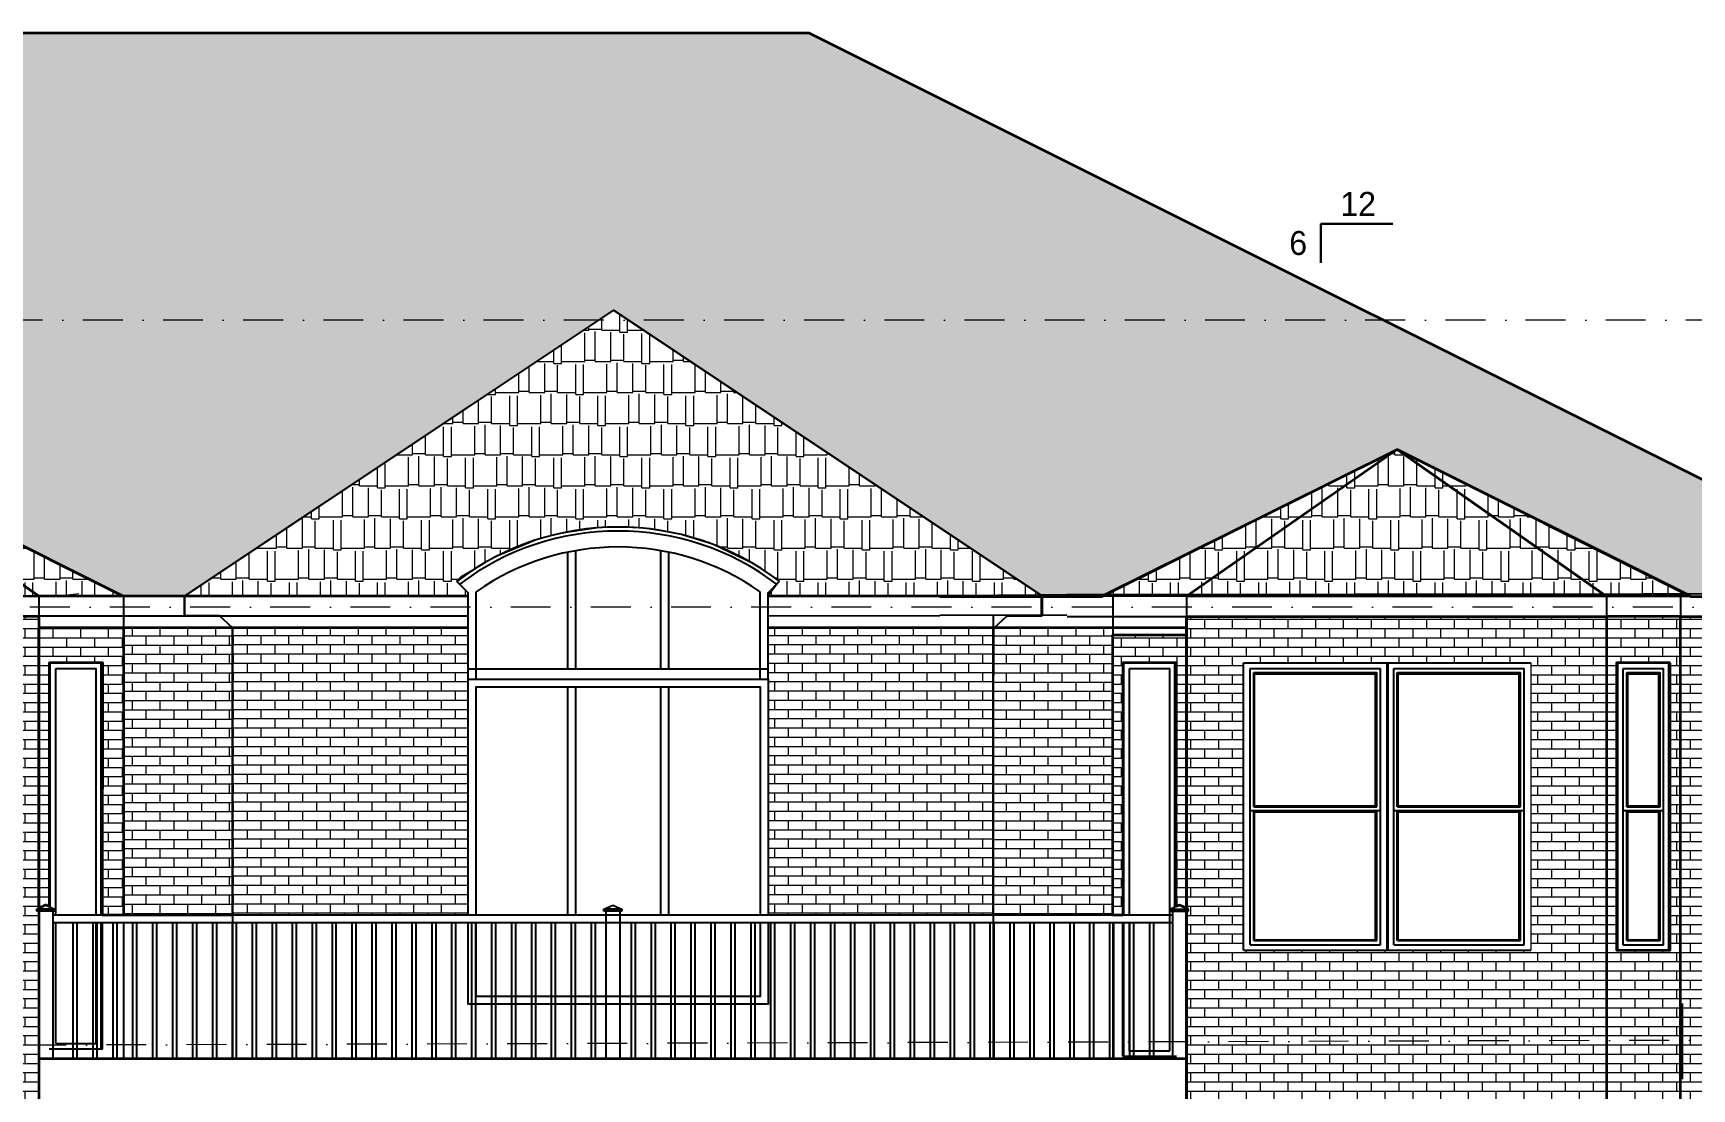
# Model space of a CAD drawing. Extents: x 2753 to 8941, y 12146 to 15850.
# Drawn here: x 5820.5 to 6236.5, y 13116.6 to 13381.3 of the extents above; entities that cross this region are included whole.
import ezdxf

# ---------------------------------------------------------------- set-up
doc = ezdxf.new("R2010")
doc.units = 0
doc.header["$LTSCALE"] = 20
doc.header["$MEASUREMENT"] = 0
doc.linetypes.add('DASHDOT', pattern=[1, 0.5, -0.25, 0, -0.25])
doc.linetypes.add('HIDDEN', pattern=[0.375, 0.25, -0.125])
doc.layers.get('0').update_dxf_attribs({"lineweight": 9})
doc.layers.get('DefPoints').update_dxf_attribs({"color": 17})
for name, color, linetype in [('A-TRIM', 2, 'Continuous'), ('A-WALL-PATT-I', 1, 'Continuous'), ('AC_NOTES', 7, 'Continuous'), ('ARROW', 4, 'Continuous'), ('BNDYTEXT', 3, 'Continuous'), ('WINDOWS', 2, 'Continuous')]:
    doc.layers.add(name, color=color, linetype=linetype)
for name, color, linetype, lineweight in [('A-WALL', 7, 'Continuous', 40), ('A-Wall-Partition', 3, 'Continuous', 35), ('DIM', 8, 'Continuous', 5), ('hatch', 8, 'Continuous', 13)]:
    doc.layers.add(name, color=color, linetype=linetype, lineweight=lineweight)
doc.layers.add('ELEVATION', color=7, linetype='Continuous', lineweight=25, true_color=0xdda54b)
doc.layers.add('level', color=7, linetype='HIDDEN', lineweight=15, true_color=0x987172)
doc.styles.get("Standard").update_dxf_attribs({"font": 'stylu.ttf'})
doc.dimstyles.new('Forum 24', dxfattribs={"dimscale": 24, "dimtxt": 0.1875, "dimasz": 0.09375, "dimexe": 0.0625, "dimexo": 0.0625, "dimgap": 0.125, "dimtad": 1, "dimdec": 4, "dimrnd": 1, "dimzin": 7, "dimdsep": 46, "dimlunit": 4, "dimtxsty": 'Standard', "dimblk": 'OBLIQUE', "dimblk1": 'DIMTICK', "dimblk2": 'OBLIQUE', "dimcen": -0.0625, "dimdle": 0.125, "dimclrd": 256, "dimclre": 256, "dimclrt": 256, "dimadec": 0, "dimazin": 0, "dimtfac": 1, "dimtdec": 4, "dimtmove": 1, "dimatfit": 3, "dimfxl": 0.0625, "dimtvp": 1.2, "dimfrac": 2, "dimtolj": 1, "dimtzin": 7, "dimlwd": 13, "dimarcsym": 0})
pattern_1 = [(0, (0, -0.607), (0, 2.32029), []), (90, (0, -0.607), (-3.48, 2.32029), [2.32029, -2.32029])]
pattern_2 = [(0, (-8443.4669, -181.0885), (0, 2.32029), []), (90, (-8443.467, -181.0885), (-3.48, 2.32029), [2.32029, -2.32029])]

# ---------------------------------------------------------------- blocks, each defined once
blk = doc.blocks.new('_Oblique')
at = {"color": 0, "linetype": 'ByBlock', "lineweight": -2}
blk.add_line((-0.5, -0.5), (0.5, 0.5), dxfattribs=at)
blk = doc.blocks.new('*D865')
at = {"layer": 'DefPoints', "color": 0, "transparency": 16777216}
for p in [(6377.91, 13309.35), (5965.04, 12966.38), (6502.96, 12966.38)]:
    blk.add_point(p, dxfattribs=at)
at = {"layer": 'DIM', "lineweight": 13, "transparency": 16777216}
blk.add_line((6502.96, 13312.35), (6502.96, 12963.38), dxfattribs=at)
at = {"layer": 'DIM', "lineweight": -2, "transparency": 16777216}
for p, q in [((6379.41, 13309.35), (6504.46, 13309.35)), ((5966.54, 12966.38), (6504.46, 12966.38))]:
    blk.add_line(p, q, dxfattribs=at)
at = {"layer": 'DIM', "lineweight": 13, "transparency": 16777216, "xscale": 2.25, "yscale": 2.25, "zscale": 2.25}
for p, rotation in [((6502.96, 13309.35), 90), ((6502.96, 12966.38), 270)]:
    blk.add_blockref('_Oblique', p, dxfattribs=dict(at, rotation=rotation))
at = {"layer": 'DIM', "transparency": 16777216, "insert": (6497.55, 13137.87), "char_height": 4.5, "attachment_point": 5, "rotation": 90}
blk.add_mtext('\\A1;28\'-7"', dxfattribs=at)
blk = doc.blocks.new('DIMTICK')
for p, q in [((-1, 0), (1, 0)), ((0, 1), (0, -1))]:
    blk.add_line(p, q)
at = {"const_width": 0.141}
blk.add_lwpolyline([(0.71, 0.71), (-0.71, -0.71)], dxfattribs=at)

msp = doc.modelspace()

# ---------------------------------------------------------------- hatches: boundary and pattern name
at = {"layer": 'A-WALL-PATT-I', "lineweight": 0, "ltscale": 0.5}
h = msp.add_hatch(dxfattribs=at)
h.set_pattern_fill('AR-BRSTD', color=8, scale=0.87)
h.set_pattern_definition(pattern_1)
h.paths.add_polyline_path([(5802.97616, 13151.37116), (5730.97616, 13151.37116), (5730.97616, 13223.4067), (5802.97616, 13223.4067)], flags=16)
h.paths.add_polyline_path([(5803.33057, 13103.41628), (5731.29881, 13103.41628), (5731.29881, 13030.24003), (5803.33057, 13030.24003)])
h.paths.add_polyline_path([(5821.97141, 13030.42002), (5716.65908, 13030.42002), (5716.65908, 13235.10213), (5821.97141, 13235.10213)])
h = msp.add_hatch(dxfattribs=at)
h.set_pattern_fill('AR-BRSTD', color=8, scale=0.87)
h.set_pattern_definition(pattern_1)
h.paths.add_polyline_path([(5843.17357, 13160.16641), (5837.88955, 13160.16641), (5837.9768, 13223.4067), (5824.50908, 13223.4067), (5824.50908, 13162.31634), (5823.75844, 13162.74972), (5821.97141, 13161.88864), (5821.97141, 13232.21398), (5843.17357, 13232.21398)])
h = msp.add_hatch(dxfattribs=at)
h.set_pattern_fill('AR-BRSTD', color=8, scale=0.87)
h.set_pattern_definition(pattern_2)
h.paths.add_polyline_path([(5870.503, 13232.21398), (5843.17357, 13232.21398), (5843.17357, 13160.16641), (5870.503, 13160.16641)])
h = msp.add_hatch(dxfattribs=at)
h.set_pattern_fill('AR-BRSTD', color=8, scale=0.87)
h.paths.add_polyline_path([(5929.61545, 13232.21398), (5870.50288, 13232.21163), (5870.50575, 13160.16641), (5929.61545, 13160.16641), (5929.61258, 13232.21398)])
h.paths.add_polyline_path([(6061.55119, 13232.21398), (6004.85037, 13232.21398), (6004.85037, 13160.16641), (6061.29225, 13160.16641)])
h = msp.add_hatch(dxfattribs=at)
h.set_pattern_fill('AR-BRSTD', color=8, scale=0.87)
h.set_pattern_definition(pattern_2)
h.paths.add_polyline_path([(6091.29225, 13160.16641), (6061.29225, 13160.16641), (6061.29225, 13232.21398), (6091.29225, 13232.21398)])
h = msp.add_hatch(dxfattribs=at)
h.set_pattern_fill('AR-BRSTD', color=8, scale=0.87)
h.set_pattern_definition(pattern_1)
h.paths.add_polyline_path([(6109.75662, 13235.04513), (6109.75662, 13161.88864), (6108.00662, 13162.66641), (6107.13899, 13162.2808), (6107.22625, 13223.4067), (6093.75852, 13223.4067), (6093.75852, 13160.16641), (6091.29225, 13160.16641), (6091.29225, 13230.45119), (6109.75662, 13230.45119)])
h = msp.add_hatch(dxfattribs=at)
h.set_pattern_fill('AR-BRSTD', color=8, scale=0.87)
h.set_pattern_definition(pattern_1)
h.paths.add_polyline_path([(6196.07371, 13151.37116), (6124.07371, 13151.37116), (6124.07371, 13223.4067), (6196.07371, 13223.4067)], flags=16)
h.paths.add_polyline_path([(6196.42811, 13031.38073), (6124.42811, 13031.38073), (6124.42811, 13103.41628), (6196.42811, 13103.41628)], flags=16)
h.paths.add_polyline_path([(6215.06896, 13030.38452), (6109.75662, 13030.38452), (6109.75662, 13235.04513), (6215.06896, 13235.04513)])
h = msp.add_hatch(dxfattribs=at)
h.set_pattern_fill('AR-BRSTD', color=8, scale=0.87)
h.set_pattern_definition(pattern_1)
h.paths.add_polyline_path([(6231.07435, 13103.41628), (6217.56135, 13103.41628), (6217.56135, 13030.38452), (6231.07435, 13030.38452)], flags=16)
h.paths.add_polyline_path([(6231.07435, 13223.4067), (6217.60662, 13223.4067), (6217.60662, 13151.37116), (6231.07435, 13151.37116)], flags=16)
h.paths.add_polyline_path([(6215.06896, 13030.38452), (6233.60472, 13030.38452), (6233.60472, 13235.04513), (6215.06896, 13235.04513)])
h = msp.add_hatch(dxfattribs=at)
h.set_pattern_fill('AR-BRSTD', color=8, scale=0.87)
h.set_pattern_definition(pattern_1)
h.paths.add_polyline_path([(6290.95996, 13231.55133), (6290.95996, 13030.42131), (6233.60472, 13030.42131), (6233.60472, 13235.04513), (6294.69471, 13235.04513)])
at = {"layer": 'hatch', "linetype": 'ByBlock'}
h = msp.add_hatch(dxfattribs=at)
h.set_pattern_fill('AR-RSHKE', color=36, scale=0.65, style=0)
h.set_pattern_definition([(0, (-8443.467, -181.0885), (16.575, 7.8), [3.9, -3.25, 4.55, -1.95, 5.85, -2.6]), (0, (-8439.567, -180.7635), (16.575, 7.8), [3.25, -12.35, 2.6, -3.9]), (0, (-8431.767, -181.576), (16.575, 7.8), [1.95, -20.15]), (90, (-8443.467, -181.0885), (-5.525, 7.8), [7.475, -23.725]), (90, (-8439.567, -181.0885), (-5.525, 7.8), [7.3125, -23.8875]), (90, (-8436.317, -181.0885), (-5.525, 7.8), [6.825, -24.375]), (90, (-8431.767, -181.576), (-5.525, 7.8), [7.475, -23.725]), (90, (-8429.817, -181.576), (-5.525, 7.8), [7.475, -23.725]), (90, (-8423.967, -181.0885), (-5.525, 7.8), [7.15, -24.05])])
h.paths.add_polyline_path([(6296.42807, 13240.69348), (6236.27112, 13240.04365), (6162.5935, 13276.93715), (6089.0897, 13240.43788), (6073.20057, 13240.42048), (5966.02709, 13311.86947), (5858.56481, 13240.22794), (5843.17357, 13240.04365), (5769.31524, 13277.07459), (5695.6881, 13240.21393), (5678.77911, 13240.21393), (5550.89818, 13303.98411), (5705.58758, 13381.32881), (6015.1559, 13381.32881)])
h = msp.add_hatch(dxfattribs=at)
h.set_pattern_fill('AR-RSHKE', color=36, scale=0.65, style=0)
h.paths.add_polyline_path([(6073.20057, 13240.42048), (6004.85037, 13240.19135), (6007.71283, 13243.85946), (6001.3925, 13248.10778), (5990.9523, 13253.13022), (5982.3182, 13255.74867), (5974.01137, 13257.12509), (5967.68843, 13257.46728), (5964.63247, 13257.46728), (5963.04584, 13257.33788), (5951.81466, 13255.67084), (5946.82335, 13254.28492), (5935.97703, 13249.73243), (5927.85135, 13245.04107), (5926.69896, 13243.88867), (5929.61545, 13240.97219), (5929.61534, 13240.20184), (5858.58221, 13240.20184), (5966.02709, 13311.86947)])
h = msp.add_hatch(dxfattribs=at)
h.set_pattern_fill('AR-RSHKE', color=36, scale=0.65, style=0)
h.paths.add_polyline_path([(5821.82492, 13240.19499), (5769.31524, 13277.07459), (5716.7143, 13240.1007)])
h = msp.add_hatch(dxfattribs=at)
h.set_pattern_fill('AR-RSHKE', color=36, scale=0.65, style=0)
h.paths.add_polyline_path([(5842.94239, 13240.21393), (5769.31524, 13277.07459), (5821.82492, 13240.19499)])
h = msp.add_hatch(dxfattribs=at)
h.set_pattern_fill('AR-RSHKE', color=36, scale=0.65, style=0)
h.paths.add_polyline_path([(6088.78565, 13240.21393), (6162.5935, 13276.93715), (6109.90311, 13240.19499)])
h = msp.add_hatch(dxfattribs=at)
h.set_pattern_fill('AR-RSHKE', color=36, scale=0.65, style=0)
h.paths.add_polyline_path([(6214.92247, 13240.19499), (6162.5935, 13276.93715), (6109.81185, 13240.1007)])
h = msp.add_hatch(dxfattribs=at)
h.set_pattern_fill('AR-RSHKE', color=36, scale=0.65, style=0)
h.paths.add_polyline_path([(6236.03993, 13240.21393), (6162.5935, 13276.93715), (6214.92247, 13240.19499)])

# ---------------------------------------------------------------- linework, layer by layer
at = {"layer": 'A-TRIM'}
for p, q in [((5821.47141, 13161.66641, 0), (5823.72141, 13162.66641, 0)), ((5825.97141, 13161.66641, 0), (5821.47141, 13161.66641, 0)), ((5821.47141, 13161.16641, 0), (5821.47141, 13161.66641, 0)), ((5825.97141, 13161.16641, 0), (5821.47141, 13161.16641, 0)), ((5821.97141, 13161.16641, 0), (5821.97141, 13124.16641)), ((5823.72141, 13162.66641, 0), (5825.97141, 13161.66641, 0)), ((5825.47141, 13161.16641, 0), (5825.47141, 13158.16641, 0)), ((5825.97141, 13161.66641, 0), (5825.97141, 13161.16641, 0)), ((5963.61402, 13161.66641), (5965.86402, 13162.66641)), ((5968.11402, 13161.66641), (5963.61402, 13161.66641)), ((5963.61402, 13161.16641), (5963.61402, 13161.66641)), ((5968.11402, 13161.16641), (5963.61402, 13161.16641)), ((5964.11402, 13161.16641), (5964.11402, 13124.16641, 0)), ((5965.86402, 13162.66641), (5968.11402, 13161.66641)), ((5967.61402, 13161.16641), (5967.61402, 13158.16641)), ((5968.11402, 13161.66641), (5968.11402, 13161.16641)), ((6108.00662, 13162.66641), (6105.75662, 13161.66641)), ((6105.75662, 13161.66641), (6110.25662, 13161.66641)), ((6105.75662, 13161.66641), (6105.75662, 13161.16641)), ((6105.75662, 13161.16641), (6110.25662, 13161.16641)), ((6106.25662, 13161.16641), (6106.25662, 13124.16641, 0)), ((6110.25662, 13161.66641), (6108.00662, 13162.66641)), ((6109.75662, 13161.16641), (6109.75662, 13124.16641, 0)), ((6110.25662, 13161.16641), (6110.25662, 13161.66641)), ((6106.25662, 13160.16641), (5825.47141, 13160.16641, 0)), ((6106.25662, 13158.16641), (5825.47141, 13158.16641, 0)), ((5825.47141, 13158.16641, 0), (5825.47141, 13124.16641)), ((5830.47141, 13158.16641, 0), (5830.47141, 13124.16641, 0)), ((5831.47141, 13158.16641, 0), (5831.47141, 13124.16641, 0)), ((5835.47141, 13158.16641, 0), (5835.47141, 13124.16641, 0)), ((5836.47141, 13158.16641, 0), (5836.47141, 13124.16641, 0)), ((5840.47141, 13158.16641, 0), (5840.47141, 13124.16641, 0)), ((5841.47141, 13158.16641, 0), (5841.47141, 13124.16641, 0)), ((5845.47141, 13158.16641, 0), (5845.47141, 13124.16641, 0)), ((5846.47141, 13158.16641, 0), (5846.47141, 13124.16641, 0)), ((5850.47141, 13158.16641, 0), (5850.47141, 13124.16641, 0)), ((5851.47141, 13158.16641, 0), (5851.47141, 13124.16641, 0)), ((5855.47141, 13158.16641, 0), (5855.47141, 13124.16641, 0)), ((5856.47141, 13158.16641, 0), (5856.47141, 13124.16641, 0)), ((5860.47141, 13158.16641, 0), (5860.47141, 13124.16641, 0)), ((5861.47141, 13158.16641, 0), (5861.47141, 13124.16641, 0)), ((5865.47141, 13158.16641, 0), (5865.47141, 13124.16641, 0)), ((5866.47141, 13158.16641, 0), (5866.47141, 13124.16641, 0)), ((5870.47141, 13158.16641, 0), (5870.47141, 13124.16641, 0)), ((5871.47141, 13158.16641, 0), (5871.47141, 13124.16641, 0)), ((5875.47141, 13158.16641, 0), (5875.47141, 13124.16641, 0)), ((5876.47141, 13158.16641, 0), (5876.47141, 13124.16641, 0)), ((5880.47141, 13158.16641, 0), (5880.47141, 13124.16641, 0)), ((5881.47141, 13158.16641, 0), (5881.47141, 13124.16641, 0)), ((5885.47141, 13158.16641, 0), (5885.47141, 13124.16641, 0)), ((5886.47141, 13158.16641, 0), (5886.47141, 13124.16641, 0)), ((5890.47141, 13158.16641, 0), (5890.47141, 13124.16641, 0)), ((5891.47141, 13158.16641, 0), (5891.47141, 13124.16641, 0)), ((5895.47141, 13158.16641, 0), (5895.47141, 13124.16641, 0)), ((5896.47141, 13158.16641, 0), (5896.47141, 13124.16641, 0)), ((5900.47141, 13158.16641, 0), (5900.47141, 13124.16641, 0)), ((5901.47141, 13158.16641, 0), (5901.47141, 13124.16641, 0)), ((5905.47141, 13158.16641, 0), (5905.47141, 13124.16641, 0)), ((5906.47141, 13158.16641, 0), (5906.47141, 13124.16641, 0)), ((5910.47141, 13158.16641, 0), (5910.47141, 13124.16641, 0)), ((5911.47141, 13158.16641, 0), (5911.47141, 13124.16641, 0)), ((5915.47141, 13158.16641, 0), (5915.47141, 13124.16641, 0)), ((5916.47141, 13158.16641, 0), (5916.47141, 13124.16641, 0)), ((5920.47141, 13158.16641, 0), (5920.47141, 13124.16641, 0)), ((5921.47141, 13158.16641, 0), (5921.47141, 13124.16641, 0)), ((5925.47141, 13158.16641, 0), (5925.47141, 13124.16641, 0)), ((5926.47141, 13158.16641, 0), (5926.47141, 13124.16641, 0)), ((5930.47141, 13158.16641, 0), (5930.47141, 13124.16641, 0)), ((5931.47141, 13158.16641, 0), (5931.47141, 13124.16641, 0)), ((5935.47141, 13158.16641, 0), (5935.47141, 13124.16641, 0)), ((5936.47141, 13158.16641, 0), (5936.47141, 13124.16641, 0)), ((5940.47141, 13158.16641, 0), (5940.47141, 13124.16641, 0)), ((5941.47141, 13158.16641, 0), (5941.47141, 13124.16641, 0)), ((5945.47141, 13158.16641, 0), (5945.47141, 13124.16641, 0)), ((5946.47141, 13158.16641, 0), (5946.47141, 13124.16641, 0)), ((5950.47141, 13158.16641, 0), (5950.47141, 13124.16641, 0)), ((5951.47141, 13158.16641, 0), (5951.47141, 13124.16641, 0)), ((5955.47141, 13158.16641, 0), (5955.47141, 13124.16641, 0)), ((5956.47141, 13158.16641, 0), (5956.47141, 13124.16641, 0)), ((5960.47141, 13158.16641, 0), (5960.47141, 13124.16641, 0)), ((5961.47141, 13158.16641, 0), (5961.47141, 13124.16641, 0)), ((5967.61402, 13158.16641), (5967.61402, 13124.16641, 0)), ((5970.47141, 13158.16641, 0), (5970.47141, 13124.16641, 0)), ((5971.47141, 13158.16641, 0), (5971.47141, 13124.16641, 0)), ((5975.47141, 13158.16641, 0), (5975.47141, 13124.16641, 0)), ((5976.47141, 13158.16641, 0), (5976.47141, 13124.16641, 0)), ((5980.47141, 13158.16641, 0), (5980.47141, 13124.16641, 0)), ((5981.47141, 13158.16641, 0), (5981.47141, 13124.16641, 0)), ((5985.47141, 13158.16641, 0), (5985.47141, 13124.16641, 0)), ((5986.47141, 13158.16641, 0), (5986.47141, 13124.16641, 0)), ((5990.47141, 13158.16641, 0), (5990.47141, 13124.16641, 0)), ((5991.47141, 13158.16641, 0), (5991.47141, 13124.16641, 0)), ((5995.47141, 13158.16641, 0), (5995.47141, 13124.16641, 0)), ((5996.47141, 13158.16641, 0), (5996.47141, 13124.16641, 0)), ((6000.47141, 13158.16641, 0), (6000.47141, 13124.16641, 0)), ((6001.47141, 13158.16641, 0), (6001.47141, 13124.16641, 0)), ((6005.47141, 13158.16641, 0), (6005.47141, 13124.16641, 0)), ((6006.47141, 13158.16641, 0), (6006.47141, 13124.16641, 0)), ((6010.47141, 13158.16641, 0), (6010.47141, 13124.16641, 0)), ((6011.47141, 13158.16641, 0), (6011.47141, 13124.16641, 0)), ((6015.47141, 13158.16641, 0), (6015.47141, 13124.16641, 0)), ((6016.47141, 13158.16641, 0), (6016.47141, 13124.16641, 0)), ((6020.47141, 13158.16641, 0), (6020.47141, 13124.16641, 0)), ((6021.47141, 13158.16641, 0), (6021.47141, 13124.16641, 0)), ((6025.47141, 13158.16641, 0), (6025.47141, 13124.16641, 0)), ((6026.47141, 13158.16641, 0), (6026.47141, 13124.16641, 0)), ((6030.47141, 13158.16641, 0), (6030.47141, 13124.16641, 0)), ((6031.47141, 13158.16641, 0), (6031.47141, 13124.16641, 0)), ((6035.47141, 13158.16641, 0), (6035.47141, 13124.16641, 0)), ((6036.47141, 13158.16641, 0), (6036.47141, 13124.16641, 0)), ((6040.47141, 13158.16641, 0), (6040.47141, 13124.16641, 0)), ((6041.47141, 13158.16641, 0), (6041.47141, 13124.16641, 0)), ((6045.47141, 13158.16641, 0), (6045.47141, 13124.16641, 0)), ((6046.47141, 13158.16641, 0), (6046.47141, 13124.16641, 0)), ((6050.47141, 13158.16641, 0), (6050.47141, 13124.16641, 0)), ((6051.47141, 13158.16641, 0), (6051.47141, 13124.16641, 0)), ((6055.47141, 13158.16641, 0), (6055.47141, 13124.16641, 0)), ((6056.47141, 13158.16641, 0), (6056.47141, 13124.16641, 0)), ((6060.47141, 13158.16641, 0), (6060.47141, 13124.16641, 0)), ((6061.47141, 13158.16641, 0), (6061.47141, 13124.16641, 0)), ((6065.47141, 13158.16641, 0), (6065.47141, 13124.16641, 0)), ((6066.47141, 13158.16641, 0), (6066.47141, 13124.16641, 0)), ((6070.47141, 13158.16641, 0), (6070.47141, 13124.16641, 0)), ((6071.47141, 13158.16641, 0), (6071.47141, 13124.16641, 0)), ((6075.47141, 13158.16641, 0), (6075.47141, 13124.16641, 0)), ((6076.47141, 13158.16641, 0), (6076.47141, 13124.16641, 0)), ((6080.47141, 13158.16641, 0), (6080.47141, 13124.16641, 0)), ((6081.47141, 13158.16641, 0), (6081.47141, 13124.16641, 0)), ((6085.47141, 13158.16641, 0), (6085.47141, 13124.16641, 0)), ((6086.47141, 13158.16641, 0), (6086.47141, 13124.16641, 0)), ((6090.47141, 13158.16641, 0), (6090.47141, 13124.16641, 0)), ((6091.47141, 13158.16641, 0), (6091.47141, 13124.16641, 0)), ((6095.47141, 13158.16641, 0), (6095.47141, 13124.16641, 0)), ((6096.47141, 13158.16641, 0), (6096.47141, 13124.16641, 0)), ((6100.47141, 13158.16641, 0), (6100.47141, 13124.16641, 0)), ((6101.47141, 13158.16641, 0), (6101.47141, 13124.16641, 0)), ((6106.25662, 13124.16641, 0), (5825.47141, 13124.16641))]:
    msp.add_line(p, q, dxfattribs=at)
at = {"layer": 'A-Wall-Partition'}
for p, q in [((5929.61545, 13232.21398), (5821.97141, 13232.21398)), ((6047.88606, 13232.21398), (6004.85037, 13232.21398)), ((6109.75662, 13232.21398), (6047.88606, 13232.21398)), ((5821.97141, 13124.16641), (6109.75662, 13124.16641))]:
    msp.add_line(p, q, dxfattribs=at)
for points in [[(6047.88606, 13240.07184), (6088.55446, 13240.04365), (6162.5935, 13276.93715), (6236.27112, 13240.04365), (6297.72624, 13240.04365), (6015.1559, 13381.32881), (5705.58758, 13381.32881), (5550.89818, 13303.98411), (5678.77911, 13240.04365), (5695.45691, 13240.04365), (5769.31524, 13277.07459), (5842.94239, 13240.21393), (5929.68823, 13240.20183)], [(5821.82492, 13240.19499), (5769.31524, 13277.07459), (5716.7143, 13240.1007), (5821.82492, 13240.19499)], [(6214.92247, 13240.19499), (6162.5935, 13276.93715), (6109.81185, 13240.1007), (6214.92247, 13240.19499)], [(6004.79307, 13240.19136), (6047.88606, 13240.18535)]]:
    msp.add_lwpolyline(points, dxfattribs=at)
for points in [[(5842.94239, 13240.21393), (5769.31524, 13277.07459), (5821.82492, 13240.19499)], [(6088.78565, 13240.21393), (6162.5935, 13276.93715), (6109.90311, 13240.19499)], [(6236.03993, 13240.21393), (6162.5935, 13276.93715), (6214.92247, 13240.19499)], [(5821.97141, 13030.42002), (5716.65908, 13030.42002), (5716.65908, 13235.10213), (5821.97141, 13235.10213)], [(5843.17357, 13160.16641), (5837.88955, 13160.16641), (5837.9768, 13223.4067), (5824.50908, 13223.4067), (5824.50908, 13162.31634), (5823.75844, 13162.74972), (5821.97141, 13161.88864), (5821.97141, 13232.21398), (5843.17357, 13232.21398)], [(6109.75662, 13235.04513), (6109.75662, 13161.88864), (6108.00662, 13162.66641), (6107.13899, 13162.2808), (6107.22625, 13223.4067), (6093.75852, 13223.4067), (6093.75852, 13160.16641), (6091.29225, 13160.16641), (6091.29225, 13230.45119), (6109.75662, 13230.45119)], [(6109.75662, 13030.17547), (6109.75662, 13030.17547), (6109.75662, 13235.04513), (6109.75662, 13235.04513)], [(6215.06896, 13030.38452), (6109.75662, 13030.38452), (6109.75662, 13235.04513), (6215.06896, 13235.04513)], [(6215.06896, 13030.38452), (6233.60472, 13030.38452), (6233.60472, 13235.04513), (6215.06896, 13235.04513)], [(6290.95996, 13231.55133), (6290.95996, 13030.42131), (6233.60472, 13030.42131), (6233.60472, 13235.04513), (6294.69471, 13235.04513), (6290.95996, 13231.55133)], [(6231.07435, 13223.4067), (6217.60662, 13223.4067), (6217.60662, 13151.37116), (6231.07435, 13151.37116)]]:
    msp.add_lwpolyline(points, close=True, dxfattribs=at)
at = {"layer": 'AC_NOTES', "lineweight": 30}
for p, q in [((6161.46751, 13333.50867), (6143.46751, 13333.50867)), ((6143.46751, 13333.50867), (6143.46751, 13323.75867))]:
    msp.add_line(p, q, dxfattribs=at)
at = {"layer": 'ARROW'}
msp.add_line((6015.1559, 13381.32881), (6297.72624, 13240.04365), dxfattribs=at)
at = {"layer": 'BNDYTEXT'}
for p, q in [((5870.50288, 13232.21398), (5870.50718, 13124.16641)), ((6061.29225, 13235.41128), (6061.29225, 13124.16641))]:
    msp.add_line(p, q, dxfattribs=at)
for points in [[(6296.42807, 13240.69348), (6236.27112, 13240.04365), (6162.5935, 13276.93715), (6089.0897, 13240.43788), (6073.20057, 13240.42048), (5966.02709, 13311.86947), (5858.56481, 13240.22794), (5843.17357, 13240.04365), (5769.31524, 13277.07459), (5695.6881, 13240.21393), (5678.77911, 13240.21393), (5550.89818, 13303.98411), (5705.58758, 13381.32881), (6015.1559, 13381.32881)], [(5870.503, 13232.21398), (5843.17357, 13232.21398), (5843.17357, 13160.16641), (5870.503, 13160.16641)], [(6091.29225, 13160.16641), (6061.29225, 13160.16641), (6061.29225, 13232.21398), (6091.29225, 13232.21398)]]:
    msp.add_lwpolyline(points, close=True, dxfattribs=at)
for points in [[(5858.50275, 13240.18657), (5858.50718, 13235.25081)], [(6073.28776, 13240.40311), (6073.29225, 13235.4046)], [(6073.55144, 13240.18657), (6073.54701, 13235.25081)]]:
    msp.add_lwpolyline(points, dxfattribs=at)
at = {"layer": 'DIM'}
for p, q in [((5825.67235, 13240.04365), (5831.9723, 13240.76256)), ((6218.7699, 13240.04365), (6225.06984, 13240.76256))]:
    msp.add_line(p, q, dxfattribs=at)
for points in [[(6073.20057, 13240.42048), (6004.85037, 13240.19135), (6007.71283, 13243.85946), (6001.3925, 13248.10778), (5990.9523, 13253.13022), (5982.3182, 13255.74867), (5974.01137, 13257.12509), (5967.68843, 13257.46728), (5964.63247, 13257.46728), (5963.04584, 13257.33788), (5951.81466, 13255.67084), (5946.82335, 13254.28492), (5935.97703, 13249.73243), (5927.85135, 13245.04107), (5926.69896, 13243.88867), (5929.61545, 13240.97219), (5929.61534, 13240.20184), (5858.58221, 13240.20184), (5966.02709, 13311.86947), (6073.20057, 13240.42048)], [(5929.61545, 13232.21398), (5870.50288, 13232.21163), (5870.50575, 13160.16641), (5929.61545, 13160.16641), (5929.61258, 13232.21398)], [(6061.55119, 13232.21398), (6004.85037, 13232.21398), (6004.85037, 13160.16641), (6061.29225, 13160.16641)], [(6196.07371, 13151.37116), (6124.07371, 13151.37116), (6124.07371, 13223.4067), (6196.07371, 13223.4067)], [(6160.07371, 13151.37116), (6124.07371, 13151.37116), (6124.07371, 13223.4067), (6160.07371, 13223.4067)]]:
    msp.add_lwpolyline(points, close=True, dxfattribs=at)
for points in [[(5929.61545, 13160.16641), (5929.61545, 13219.35477), (6004.85037, 13219.35477), (6004.85037, 13160.16641)], [(6004.85037, 13158.16641), (6004.85037, 13137.77073), (5929.61545, 13137.77073), (5929.61545, 13158.16641)]]:
    msp.add_lwpolyline(points, dxfattribs=at)
at = {"layer": 'ELEVATION'}
for p, q in [((6015.1559, 13381.32881), (5705.58758, 13381.32881)), ((6015.1559, 13381.32881), (6296.42807, 13240.69348)), ((5966.02709, 13311.86947), (5858.50275, 13240.18657)), ((5966.02709, 13311.86947), (6073.55144, 13240.18657)), ((5653.11391, 13240.04365), (5869.35916, 13240.23763)), ((6062.43523, 13240.41082), (6079.71292, 13240.42632)), ((5448.68244, 13235.04513), (5929.61545, 13235.21148)), ((5868.28525, 13232.21398), (5929.61545, 13232.21398)), ((6004.85037, 13235.23751), (6047.88606, 13235.25239)), ((6004.85037, 13232.21398), (6047.88606, 13232.21398)), ((6047.88606, 13235.39925), (6079.71292, 13235.4278)), ((6063.76893, 13232.21398), (6047.88606, 13232.21398))]:
    msp.add_line(p, q, dxfattribs=at)
at = {"layer": 'ELEVATION', "color": 6}
for p, q in [((5843.17357, 13240.04365), (5769.31524, 13277.07459)), ((6088.55446, 13240.04365), (6162.5935, 13276.93715)), ((6236.27112, 13240.04365), (6162.5935, 13276.93715)), ((5821.97141, 13240.04365), (5821.97141, 12966.38073)), ((5843.17357, 13240.04365), (5843.17357, 13160.16641)), ((6091.29225, 13240.04365), (6091.29225, 13160.16641)), ((6109.75662, 13240.04365), (6109.75662, 12966.38073)), ((6215.06896, 13240.04365), (6215.06896, 12966.38073)), ((6233.60472, 13240.04365), (6233.60472, 12966.38073)), ((5867.27569, 13235.23308), (5858.50271, 13235.23308)), ((6064.7785, 13235.23308), (6073.55148, 13235.23308)), ((5843.17357, 13158.16641), (5843.17357, 13124.16641)), ((6091.29225, 13158.16641), (6091.29225, 13124.16641))]:
    msp.add_line(p, q, dxfattribs=at)
for points in [[(5821.97141, 13240.04365), (5769.31524, 13277.07459)], [(6109.75662, 13240.04365), (6162.5935, 13276.93715)], [(6215.06896, 13240.04365), (6162.5935, 13276.93715)], [(5858.50271, 13235.23308), (5858.50293, 13239.98946)], [(6073.55148, 13235.23308), (6073.55126, 13239.98946)], [(5870.503, 13232.21398), (5867.27569, 13235.23308)], [(6061.55119, 13232.21398), (6064.7785, 13235.23308)]]:
    msp.add_lwpolyline(points, dxfattribs=at)
at = {"layer": 'ELEVATION'}
for points in [[(6296.42807, 13240.69348), (6079.71292, 13240.42632)], [(6079.84942, 13235.04513), (6294.69471, 13235.04513)], [(5824.50908, 13162.31634), (5824.50908, 13223.4067)], [(5824.5329, 13162.30575), (5824.5329, 13223.4067)], [(5824.5329, 13223.4067), (5837.9768, 13223.4067)], [(5824.5329, 13162.30575), (5824.5329, 13223.4067)], [(5824.79157, 13162.19079), (5824.79157, 13223.4067)], [(5837.60706, 13160.16641), (5837.60706, 13223.4067)], [(5837.86572, 13160.16641), (5837.86572, 13223.4067)], [(5837.86572, 13160.16641), (5837.86572, 13223.4067)], [(5837.88955, 13160.16641), (5837.88955, 13223.4067)], [(6093.75852, 13160.16641), (6093.75852, 13223.4067)], [(6093.78235, 13160.16641), (6093.78235, 13223.4067)], [(6093.78235, 13223.4067), (6107.22625, 13223.4067)], [(6093.78235, 13160.16641), (6093.78235, 13223.4067)], [(6094.04102, 13160.16641), (6094.04102, 13223.4067)], [(6106.8565, 13162.15525), (6106.8565, 13223.4067)], [(6107.11517, 13162.27021), (6107.11517, 13223.4067)], [(6107.11517, 13162.27021), (6107.11517, 13223.4067)], [(6107.13899, 13162.2808), (6107.13899, 13223.4067)], [(6124.07371, 13151.37116), (6124.07371, 13223.4067)], [(6124.07371, 13223.4067), (6160.07371, 13223.4067)], [(6124.07371, 13151.37116), (6124.07371, 13223.4067)], [(6124.07371, 13223.4067), (6192.23617, 13223.4067)], [(6124.07371, 13223.4067), (6160.07371, 13223.4067)], [(6160.04988, 13151.37116), (6160.04988, 13223.4067)], [(6160.07371, 13151.37116), (6160.07371, 13223.4067)], [(6160.07371, 13223.4067), (6196.07371, 13223.4067)], [(6160.07371, 13151.37116), (6160.07371, 13223.4067)], [(6160.33237, 13151.37116), (6160.33237, 13223.4067)], [(6217.60662, 13151.37116), (6217.60662, 13223.4067)], [(6217.63045, 13151.37116), (6217.63045, 13223.4067)], [(6217.63045, 13223.4067), (6231.07435, 13223.4067)], [(6217.63045, 13151.37116), (6217.63045, 13223.4067)], [(6217.88912, 13151.37116), (6217.88912, 13223.4067)], [(6230.7046, 13151.37116), (6230.7046, 13223.4067)], [(6230.96327, 13151.37116), (6230.96327, 13223.4067)], [(6230.96327, 13151.37116), (6230.96327, 13223.4067)], [(6230.98709, 13151.37116), (6230.98709, 13223.4067)], [(5837.60706, 13126.60275), (5837.60706, 13158.16641)], [(5837.86572, 13126.60275), (5837.86572, 13158.16641)], [(5837.86572, 13126.60275), (5837.86572, 13158.16641)], [(5837.88955, 13126.60275), (5837.88955, 13158.16641)], [(6093.75852, 13124.79506), (6093.75852, 13158.16641)], [(6093.78235, 13124.79506), (6093.78235, 13158.16641)], [(6093.78235, 13124.79506), (6093.78235, 13158.16641)], [(6094.04102, 13124.79506), (6094.04102, 13158.16641)], [(6124.07371, 13151.37116), (6160.07371, 13151.37116)], [(6124.07371, 13151.37116), (6192.23617, 13151.37116)], [(6124.07371, 13151.37116), (6160.07371, 13151.37116)], [(6160.07371, 13151.37116), (6196.07371, 13151.37116)], [(6217.63045, 13151.37116), (6231.07435, 13151.37116)], [(6234.09479, 13137.93689), (6234.09479, 13118.98437)], [(5824.5329, 13126.60275), (5837.9768, 13126.60275)], [(6093.78235, 13124.79506), (6107.22625, 13124.79506)]]:
    msp.add_lwpolyline(points, dxfattribs=at)
at = {"layer": 'level', "linetype": 'DASHDOT'}
for p, q in [((6446.00225, 13309.35477), (5403.82161, 13309.35477)), ((6472.8926, 13237.38073), (5522.88021, 13237.38073)), ((6451.89822, 13129.38073), (5498.45898, 13126.56461))]:
    msp.add_line(p, q, dxfattribs=at)
at = {"layer": 'WINDOWS'}
for p, q in [((5954.61545, 13221.94919), (5954.61545, 13251.3708)), ((5956.61545, 13221.94919), (5956.61545, 13251.3708)), ((5977.85037, 13251.3708), (5977.85037, 13221.94919)), ((5979.85037, 13251.3708), (5979.85037, 13221.94919)), ((5929.61545, 13219.35477), (5929.61545, 13240.97219)), ((5931.61545, 13219.35477), (5931.61545, 13241.21868)), ((6002.85037, 13219.35477), (6002.85037, 13241.21868)), ((6004.85037, 13219.35477), (6004.85037, 13240.99821)), ((5836.31063, 13160.16641), (5836.31063, 13221.96269)), ((5929.61545, 13221.94919), (6004.85037, 13221.94919)), ((6105.56007, 13126.128), (6105.56007, 13221.96269)), ((6158.40753, 13152.7041), (6158.40753, 13221.96269)), ((6194.40753, 13152.7041), (6194.40753, 13221.96269)), ((6229.40817, 13152.7041), (6229.40817, 13221.96269)), ((5954.61545, 13160.16641), (5954.61545, 13217.35477)), ((5956.61545, 13160.16641), (5956.61545, 13217.35477)), ((5977.85037, 13217.35477), (5977.85037, 13160.16641)), ((5979.85037, 13217.35477), (5979.85037, 13160.16641)), ((5836.31063, 13127.93569), (5836.31063, 13158.16641))]:
    msp.add_line(p, q, dxfattribs=at)
for points in [[(6004.82556, 13240.97219), (6007.71283, 13243.85946)], [(5929.61545, 13240.97219), (5926.73888, 13243.84876)], [(5826.17525, 13160.16641), (5826.17525, 13221.96269)], [(5826.19908, 13160.16641), (5826.19908, 13221.96269)], [(5826.19908, 13221.96269), (5836.31063, 13221.96269)], [(5836.31063, 13160.16641), (5836.31063, 13221.96269)], [(5929.61545, 13160.16641), (5929.61545, 13219.35477), (6004.85037, 13219.35477), (6004.85037, 13160.16641)], [(6095.4247, 13160.16641), (6095.4247, 13221.96269)], [(6095.44852, 13160.16641), (6095.44852, 13221.96269)], [(6095.44852, 13221.96269), (6105.56007, 13221.96269)], [(6105.56007, 13126.128), (6105.56007, 13221.96269)], [(6125.73988, 13152.7041), (6125.73988, 13221.96269)], [(6125.73988, 13221.96269), (6158.40753, 13221.96269)], [(6126.6285, 13187.29059), (6126.6285, 13220.96298)], [(6126.6285, 13220.96298), (6157.51891, 13220.96298)], [(6126.85066, 13187.51275), (6126.85066, 13220.62975)], [(6126.85066, 13220.62975), (6157.18567, 13220.62975)], [(6157.18567, 13187.51275), (6157.18567, 13220.62975)], [(6157.51891, 13187.29059), (6157.51891, 13220.96298)], [(6158.40753, 13152.7041), (6158.40753, 13221.96269)], [(6161.71605, 13152.7041), (6161.71605, 13221.96269)], [(6161.73988, 13152.7041), (6161.73988, 13221.96269)], [(6161.73988, 13221.96269), (6194.40753, 13221.96269)], [(6162.60468, 13187.29059), (6162.60468, 13220.96298)], [(6162.6285, 13187.29059), (6162.6285, 13220.96298)], [(6162.6285, 13220.96298), (6193.51891, 13220.96298)], [(6162.82684, 13187.51275), (6162.82684, 13220.62975)], [(6162.85066, 13187.51275), (6162.85066, 13220.62975)], [(6162.85066, 13220.62975), (6193.18567, 13220.62975)], [(6193.18567, 13187.51275), (6193.18567, 13220.62975)], [(6193.51891, 13187.29059), (6193.51891, 13220.96298)], [(6194.40753, 13152.7041), (6194.40753, 13221.96269)], [(6219.2728, 13152.7041), (6219.2728, 13221.96269)], [(6219.29662, 13152.7041), (6219.29662, 13221.96269)], [(6219.29662, 13221.96269), (6229.40817, 13221.96269)], [(6220.16142, 13187.29059), (6220.16142, 13220.96298)], [(6220.18525, 13187.29059), (6220.18525, 13220.96298)], [(6220.18525, 13220.96298), (6228.51955, 13220.96298)], [(6220.38358, 13187.51275), (6220.38358, 13220.62975)], [(6220.4074, 13187.51275), (6220.4074, 13220.62975)], [(6220.4074, 13220.62975), (6228.18631, 13220.62975)], [(6228.18631, 13187.51275), (6228.18631, 13220.62975)], [(6228.51955, 13187.29059), (6228.51955, 13220.96298)], [(6229.40817, 13152.7041), (6229.40817, 13221.96269)], [(5931.61545, 13160.16641), (5931.61545, 13217.35477), (6002.85037, 13217.35477), (6002.85037, 13160.16641)], [(6125.73988, 13186.40196), (6158.40753, 13186.40196)], [(6126.6285, 13187.29059), (6157.51891, 13187.29059)], [(6126.6285, 13153.81488), (6126.6285, 13186.40196)], [(6126.85066, 13187.51275), (6157.18567, 13187.51275)], [(6126.85066, 13153.92596), (6126.85066, 13186.06873)], [(6126.85066, 13186.06873), (6157.18567, 13186.06873)], [(6157.18567, 13153.92596), (6157.18567, 13186.06873)], [(6157.51891, 13153.81488), (6157.51891, 13186.40196)], [(6161.73988, 13186.40196), (6194.40753, 13186.40196)], [(6162.60468, 13153.81488), (6162.60468, 13186.40196)], [(6162.6285, 13187.29059), (6193.51891, 13187.29059)], [(6162.6285, 13153.81488), (6162.6285, 13186.40196)], [(6162.82684, 13153.92596), (6162.82684, 13186.06873)], [(6162.85066, 13187.51275), (6193.18567, 13187.51275)], [(6162.85066, 13153.92596), (6162.85066, 13186.06873)], [(6162.85066, 13186.06873), (6193.18567, 13186.06873)], [(6193.18567, 13153.92596), (6193.18567, 13186.06873)], [(6193.51891, 13153.81488), (6193.51891, 13186.40196)], [(6219.29662, 13186.40196), (6229.40817, 13186.40196)], [(6220.16142, 13153.81488), (6220.16142, 13186.40196)], [(6220.18525, 13187.29059), (6228.51955, 13187.29059)], [(6220.18525, 13153.81488), (6220.18525, 13186.40196)], [(6220.38358, 13153.92596), (6220.38358, 13186.06873)], [(6220.4074, 13187.51275), (6228.18631, 13187.51275)], [(6220.4074, 13153.92596), (6220.4074, 13186.06873)], [(6220.4074, 13186.06873), (6228.18631, 13186.06873)], [(6228.18631, 13153.92596), (6228.18631, 13186.06873)], [(6228.51955, 13153.81488), (6228.51955, 13186.40196)], [(5826.17525, 13127.93569), (5826.17525, 13158.16641)], [(5826.19908, 13127.93569), (5826.19908, 13158.16641)], [(5836.31063, 13127.93569), (5836.31063, 13158.16641)], [(6004.85037, 13158.16641), (6004.85037, 13137.77073), (5929.61545, 13137.77073), (5929.61545, 13158.16641)], [(6002.85037, 13158.16641), (6002.85037, 13139.77073), (5931.61545, 13139.77073), (5931.61545, 13158.16641)], [(6095.4247, 13126.128), (6095.4247, 13158.16641)], [(6095.44852, 13126.128), (6095.44852, 13158.16641)], [(6125.73988, 13152.7041), (6158.40753, 13152.7041)], [(6126.6285, 13153.81488), (6157.51891, 13153.81488)], [(6126.85066, 13153.92596), (6157.18567, 13153.92596)], [(6161.73988, 13152.7041), (6194.40753, 13152.7041)], [(6162.6285, 13153.81488), (6193.51891, 13153.81488)], [(6162.85066, 13153.92596), (6193.18567, 13153.92596)], [(6219.29662, 13152.7041), (6229.40817, 13152.7041)], [(6220.18525, 13153.81488), (6228.51955, 13153.81488)], [(6220.4074, 13153.92596), (6228.18631, 13153.92596)], [(5826.19908, 13127.93569), (5836.31063, 13127.93569)], [(6095.44852, 13126.128), (6105.56007, 13126.128)]]:
    msp.add_lwpolyline(points, dxfattribs=at)
for radius, start, end in [(67.00672, 52.8346447, 127.1804959), (66.00672, 52.8346447, 127.1804959), (62.00672, 54.9414697, 125.0585303)]:
    msp.add_arc((5967.23291, 13190.46211), radius, start, end, dxfattribs=at)

# ---------------------------------------------------------------- texts
at = {"layer": 'A-WALL', "insert": (6148.35351, 13341.51739), "char_height": 6, "attachment_point": 1}
msp.add_mtext('12', dxfattribs=at)
at = {"layer": 'A-WALL', "insert": (6135.52942, 13331.70698), "char_height": 6, "width": 5.2093704, "attachment_point": 1}
msp.add_mtext('6', dxfattribs=at)

# ---------------------------------------------------------------- dimensions: what is measured, and where the dimension line sits
at = {"layer": 'DIM'}
dim = msp.add_linear_dim(base=(6502.957, 12966.38073), p1=(6377.91067, 13309.35477), p2=(5965.03552, 12966.38073), angle=90, dimstyle='Forum 24', dxfattribs=at)
dim.commit()
dim.dimension.update_dxf_attribs({"geometry": '*D865', "text_midpoint": (6497.54558, 13137.86775)})

doc.saveas('drawing.dxf')
